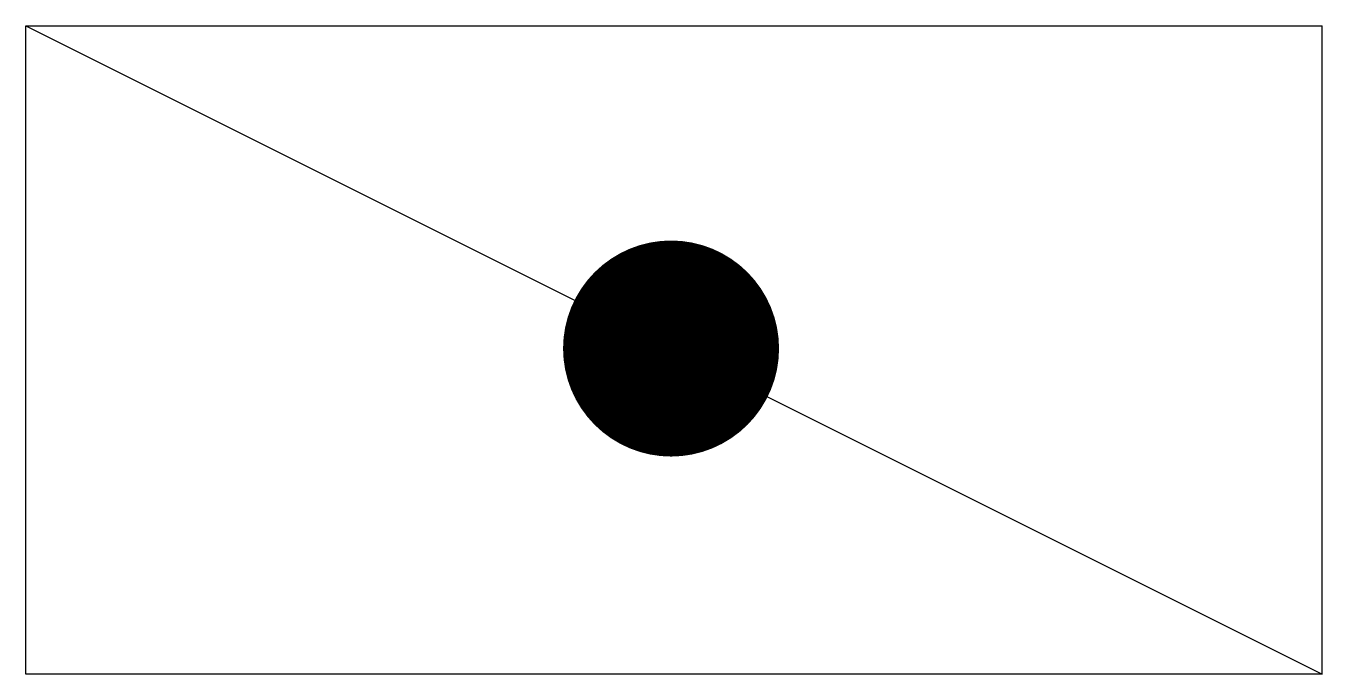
# Model space of a CAD drawing. Header units: millimetres. Extents: x -150 to 150, y -75 to 75.
import ezdxf

# ---------------------------------------------------------------- set-up
doc = ezdxf.new("R2010")
doc.units = ezdxf.units.MM

msp = doc.modelspace()

# ---------------------------------------------------------------- linework, layer by layer
at = {"color": 0, "linetype": 'ByBlock', "lineweight": -2}
for p, q in [((-150, -75), (-150, 75)), ((-150, 75), (150, 75)), ((-150, 75), (150, -75)), ((150, -75), (150, 75)), ((150, -75), (-150, -75))]:
    msp.add_line(p, q, dxfattribs=at)
at = {"color": 0, "linetype": 'ByBlock', "lineweight": -2, "const_width": 25}
msp.add_lwpolyline([(-13.18, 0.34, 1), (11.82, 0.34, 1)], format="xyb", close=True, dxfattribs=at)

doc.saveas('drawing.dxf')
